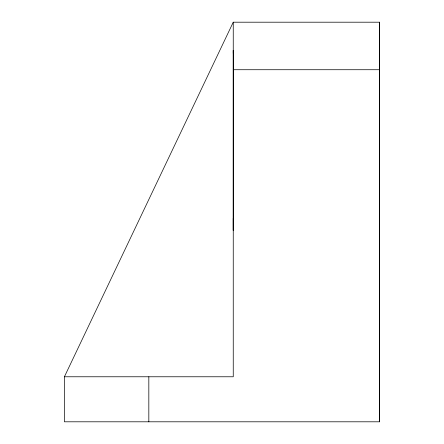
<?xml version="1.0" encoding="UTF-8"?>
<svg xmlns="http://www.w3.org/2000/svg" width="444" height="444" viewBox="0 0 444 444"><rect width="100%" height="100%" fill="white"/><g stroke="black" fill="none" stroke-linecap="round" stroke-linejoin="round"><path stroke-width="0.67" d="M379.442 421.8L379.581 50.339M379.576 53.408L379.592 50.339M379.559 22.2L379.587 421.8L64.408 421.8L64.408 376.773L233.25 22.2L379.587 22.2L379.587 50.599M233.25 69.725L379.559 69.725M64.408 376.773L233.25 376.773L233.25 22.2M379.592 84.11L379.592 86.025M379.576 194.755L379.576 196.675M379.559 227.372L379.576 230.442L379.587 51.376L379.587 163.697M233.261 53.397L233.261 50.327L233.244 230.43L233.239 218.365M148.829 376.773L148.829 421.8"/></g></svg>
